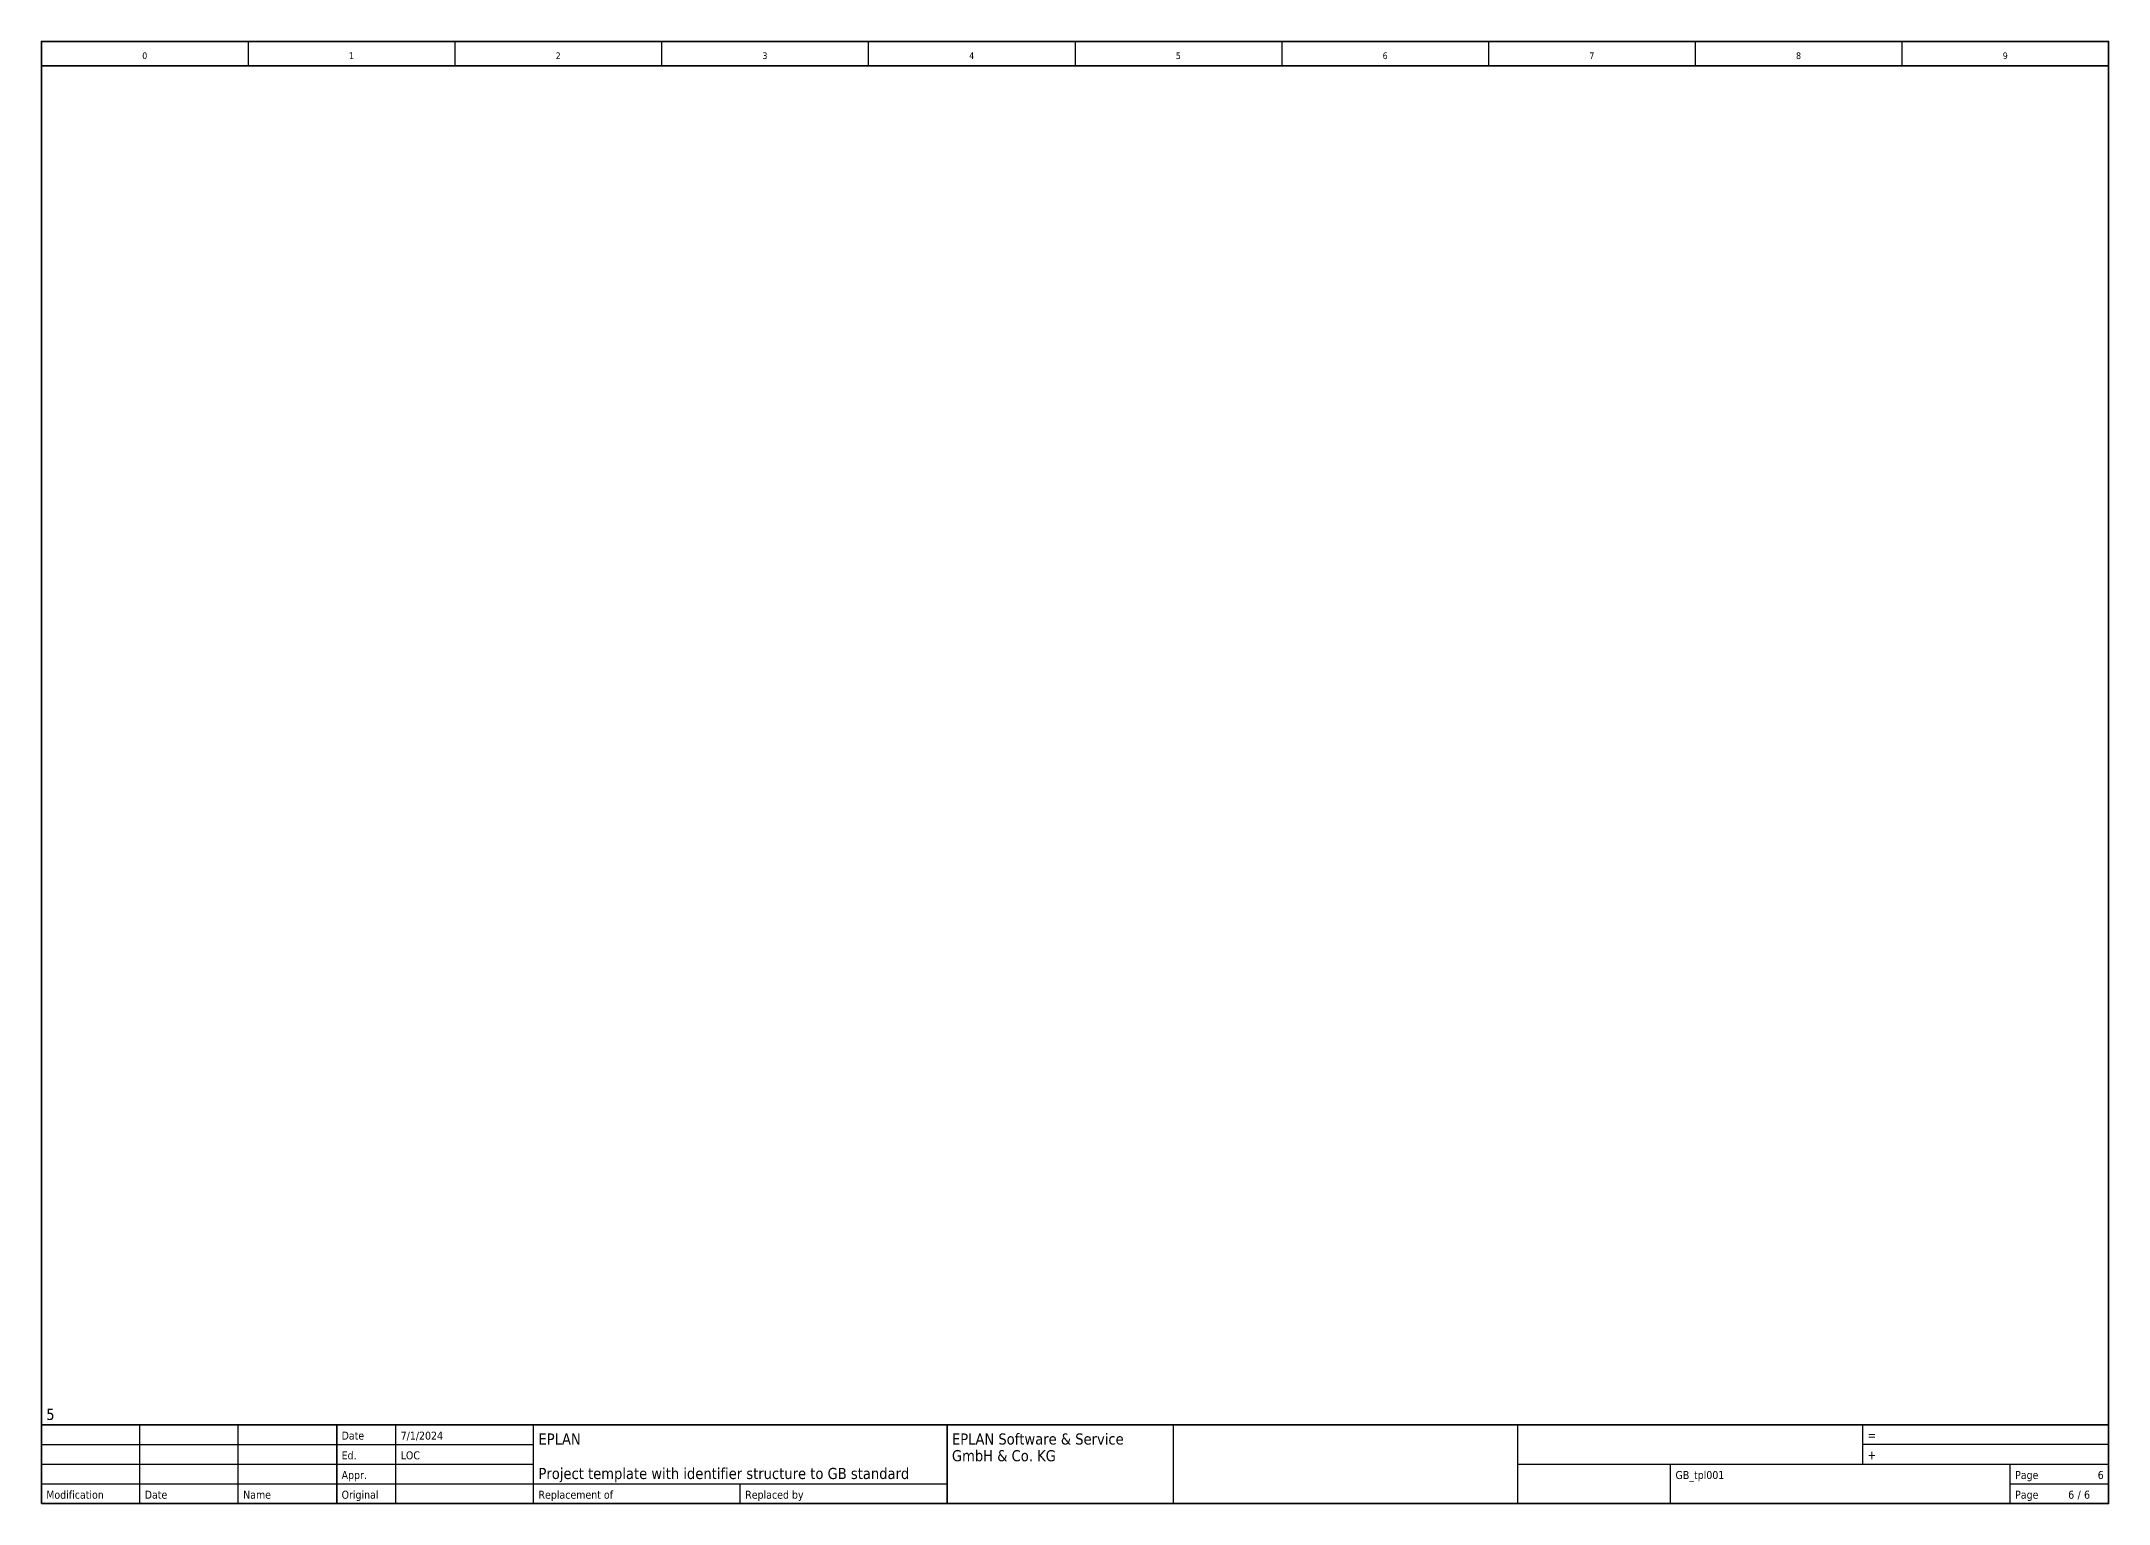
# Model space of a CAD drawing. Header units: millimetres. Extents: x 0 to 877, y 0 to 303.
# Drawn here: x 0 to 420, y 0 to 297 of the extents above; entities that cross this region are included whole.
import ezdxf
from ezdxf.enums import TextEntityAlignment as Align

# ---------------------------------------------------------------- set-up
doc = ezdxf.new("R2010")
doc.units = ezdxf.units.MM
for name, color, linetype, lineweight in [('EPLAN201', 7, 'Continuous', 35), ('EPLAN451', 7, 'Continuous', 35), ('EPLAN452', 7, 'Continuous', 35), ('EPLAN453', 7, 'Continuous', 35)]:
    doc.layers.add(name, color=color, linetype=linetype, lineweight=lineweight)
doc.styles.add('Tahoma', font='tahoma.ttf')

# ---------------------------------------------------------------- blocks, each defined once
blk = doc.blocks.new('EPLFRAME')
at = {"layer": 'EPLAN201', "linetype": 'Continuous', "lineweight": 25, "ltscale": 4}
for p, q in [((42, 297), (42, 292)), ((84, 297), (84, 292)), ((126, 297), (126, 292)), ((168, 297), (168, 292)), ((210, 297), (210, 292)), ((252, 297), (252, 292)), ((294, 297), (294, 292)), ((336, 297), (336, 292)), ((378, 297), (378, 292)), ((20, 0), (20, 16)), ((40, 0), (40, 16)), ((72, 0), (72, 16)), ((100, 0), (100, 16)), ((230, 0), (230, 16)), ((300, 0), (300, 16)), ((370, 16), (370, 8)), ((0, 12), (100, 12)), ((420, 12), (370, 12)), ((0, 8), (100, 8)), ((300, 8), (420, 8)), ((331, 0), (331, 8)), ((400, 0), (400, 8)), ((0, 4), (184, 4)), ((142, 0), (142, 4)), ((400, 4), (420, 4))]:
    blk.add_line(p, q, dxfattribs=at)
at = {"layer": 'EPLAN201', "linetype": 'Continuous', "lineweight": 35, "ltscale": 4}
for p, q in [((0, 292), (420, 292)), ((0, 16), (420, 16)), ((60, 0), (60, 16)), ((184, 0), (184, 16))]:
    blk.add_line(p, q, dxfattribs=at)
blk.add_lwpolyline([(0, 0), (420, 0), (420, 297), (0, 297)], close=True, dxfattribs=at)
at = {"layer": 'EPLAN201', "style": 'Tahoma'}
for s, height, p in [('Date', 1.625, (61, 13)), ('=', 1.81, (371, 13)), ('Ed.', 1.625, (61, 9)), ('+', 1.81, (371, 9)), ('Appr.', 1.625, (61, 5)), ('Page', 1.625, (401, 5)), ('Modification', 1.6254, (1, 1)), ('Date', 1.625, (21, 1)), ('Name', 1.625, (41, 1)), ('Original', 1.625, (61, 1)), ('Replacement of', 1.6254, (101, 1)), ('Replaced by', 1.6254, (143, 1)), ('Page', 1.625, (401, 1))]:
    blk.add_text(s, height=height, dxfattribs=at).set_placement(p)
blk.add_text('/', height=1.63, dxfattribs=at).set_placement((414, 1), align=Align.CENTER)
at = {"layer": 'EPLAN451', "style": 'Tahoma'}
for tag, p, height in [('14_10014', (101, 12), 2.26), ('14_10015', (185, 12), 2.26), ('14_10011', (101, 5), 2.26), ('14_10013', (332, 5), 1.63), ('14_10151', (73, 1), 1.63), ('14_10300', (415, 1), 1.63)]:
    blk.add_attdef(tag, p, '', height=height, dxfattribs=at)
blk.add_attdef('4_25020', text='', height=1.63, dxfattribs=at).set_placement((413, 1), align=Align.RIGHT)
at = {"layer": 'EPLAN452', "style": 'Tahoma'}
for tag, p, height in [('4_11041', (1, 17), 2.26), ('4_11071[1]', (1, 13), 1.63), ('4_11074[1]', (21, 13), 1.63), ('4_11070[1]', (41, 13), 1.63), ('4_11024', (73, 13), 1.63), ('4_11011', (231, 12), 2.26), ('4_11030', (301, 12), 2.26), ('4_1120', (374, 13), 1.63), ('4_11071[2]', (1, 9), 1.63), ('4_11074[2]', (21, 9), 1.63), ('4_11070[2]', (41, 9), 1.63), ('4_11022', (73, 9), 1.63), ('4_1220', (374, 9), 1.63), ('4_11071[3]', (1, 5), 1.63), ('4_11074[3]', (21, 5), 1.63), ('4_11070[3]', (41, 5), 1.63), ('4_11080', (73, 5), 1.63), ('4_11059', (301, 5), 1.63)]:
    blk.add_attdef(tag, p, '', height=height, dxfattribs=at)
for tag, height, p in [('4_11040', 2.26, (419, 17)), ('4_11000', 1.63, (419, 5)), ('4_11085', 1.63, (141, 1)), ('4_11086', 1.63, (183, 1))]:
    blk.add_attdef(tag, text='', height=height, dxfattribs=at).set_placement(p, align=Align.RIGHT)
at = {"layer": 'EPLAN453', "style": 'Tahoma'}
for tag, p in [('53_19005_1', (21, 293)), ('53_19005', (63, 293)), ('53_19005_8', (105, 293)), ('53_19005_6', (147, 293)), ('53_19005_7', (189, 293)), ('53_19005_9', (231, 293)), ('53_19005_3', (273, 293)), ('53_19005_2', (315, 293)), ('53_19005_4', (357, 293)), ('53_19005_5', (399, 293))]:
    blk.add_attdef(tag, text='', height=1.35, dxfattribs=at).set_placement(p, align=Align.BOTTOM_CENTER)

msp = doc.modelspace()

# ---------------------------------------------------------------- block references
ref = msp.add_blockref('EPLFRAME', (0, 0))
ref.add_attrib('14_10011', 'Project template with identifier structure to GB standard', (101, 5), dxfattribs={"layer": 'EPLAN451', "height": 2.2575, "style": 'Tahoma'})
ref.add_attrib('4_11041', '5', (1, 17), dxfattribs={"layer": 'EPLAN452', "height": 2.26, "style": 'Tahoma'})
ref.add_attrib('14_10013', 'GB_tpl001', (332, 5), dxfattribs={"layer": 'EPLAN451', "height": 1.625, "style": 'Tahoma'})
ref.add_attrib('14_10014', 'EPLAN', (101, 12), dxfattribs={"layer": 'EPLAN451', "height": 2.257, "style": 'Tahoma'})
ref.add_attrib('4_11022', 'LOC', (73, 9), dxfattribs={"layer": 'EPLAN452', "height": 1.625, "style": 'Tahoma'})
ref.add_attrib('53_19005', '1', dxfattribs={"layer": 'EPLAN453', "height": 1.35, "style": 'Tahoma'}).set_placement((63, 293), align=Align.BOTTOM_CENTER)
ref.add_attrib('53_19005_1', '0', dxfattribs={"layer": 'EPLAN453', "height": 1.35, "style": 'Tahoma'}).set_placement((21, 293), align=Align.BOTTOM_CENTER)
ref.add_attrib('53_19005_2', '7', dxfattribs={"layer": 'EPLAN453', "height": 1.35, "style": 'Tahoma'}).set_placement((315, 293), align=Align.BOTTOM_CENTER)
ref.add_attrib('53_19005_3', '6', dxfattribs={"layer": 'EPLAN453', "height": 1.35, "style": 'Tahoma'}).set_placement((273, 293), align=Align.BOTTOM_CENTER)
ref.add_attrib('53_19005_4', '8', dxfattribs={"layer": 'EPLAN453', "height": 1.35, "style": 'Tahoma'}).set_placement((357, 293), align=Align.BOTTOM_CENTER)
ref.add_attrib('53_19005_5', '9', dxfattribs={"layer": 'EPLAN453', "height": 1.35, "style": 'Tahoma'}).set_placement((399, 293), align=Align.BOTTOM_CENTER)
ref.add_attrib('53_19005_6', '3', dxfattribs={"layer": 'EPLAN453', "height": 1.35, "style": 'Tahoma'}).set_placement((147, 293), align=Align.BOTTOM_CENTER)
ref.add_attrib('14_10300', '6', (415, 1), dxfattribs={"layer": 'EPLAN451', "height": 1.63, "style": 'Tahoma'})
ref.add_attrib('53_19005_7', '4', dxfattribs={"layer": 'EPLAN453', "height": 1.35, "style": 'Tahoma'}).set_placement((189, 293), align=Align.BOTTOM_CENTER)
ref.add_attrib('4_11024', '7/1/2024', (73, 13), dxfattribs={"layer": 'EPLAN452', "height": 1.625, "style": 'Tahoma'})
ref.add_attrib('14_10015', 'EPLAN Software & Service', (185, 12), dxfattribs={"layer": 'EPLAN451', "height": 2.2575, "style": 'Tahoma'})
ref.add_attrib('4_11000', '6', dxfattribs={"layer": 'EPLAN452', "height": 1.63, "style": 'Tahoma'}).set_placement((419, 5), align=Align.RIGHT)
ref.add_attrib('53_19005_8', '2', dxfattribs={"layer": 'EPLAN453', "height": 1.35, "style": 'Tahoma'}).set_placement((105, 293), align=Align.BOTTOM_CENTER)
ref.add_attrib('53_19005_9', '5', dxfattribs={"layer": 'EPLAN453', "height": 1.35, "style": 'Tahoma'}).set_placement((231, 293), align=Align.BOTTOM_CENTER)
ref.add_attrib('4_25020', '6', dxfattribs={"layer": 'EPLAN451', "height": 1.63, "style": 'Tahoma'}).set_placement((413, 1), align=Align.RIGHT)
ref.add_attrib('14_10015/1', 'GmbH & Co. KG', (185, 8.61), dxfattribs={"layer": 'EPLAN451', "height": 2.2575, "style": 'Tahoma'})

doc.saveas('drawing.dxf')
